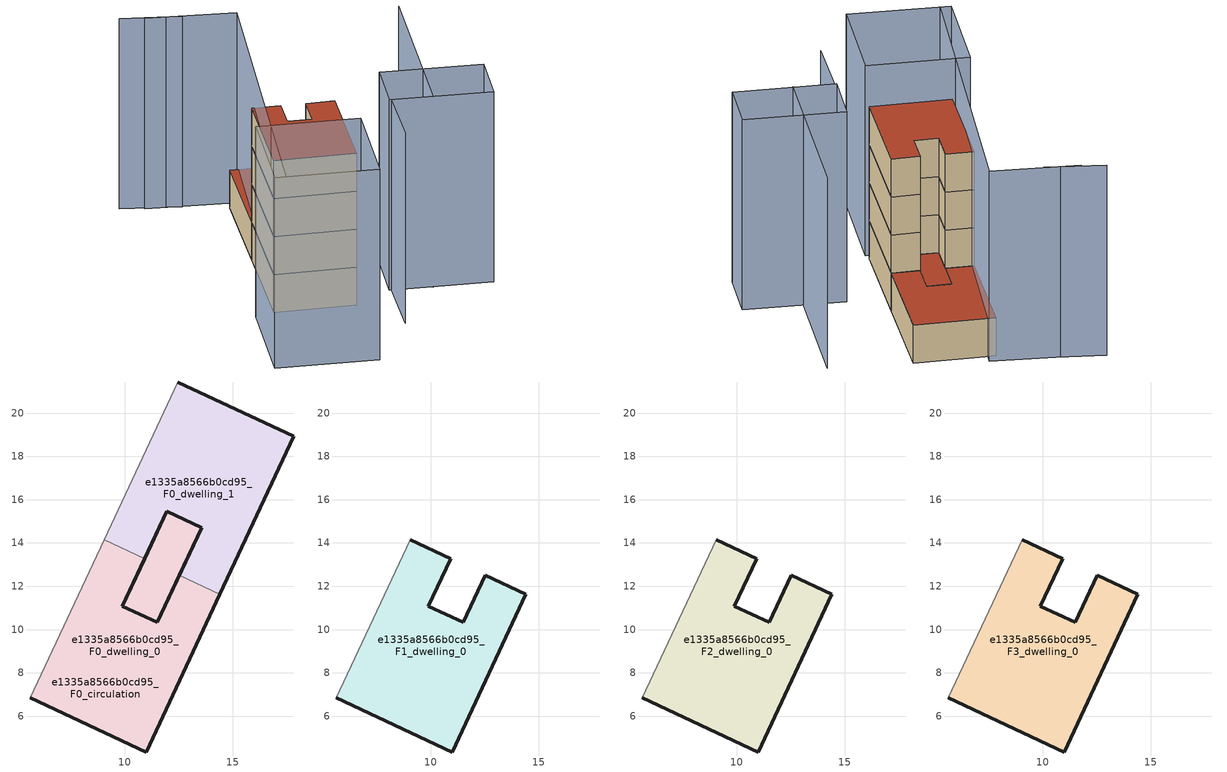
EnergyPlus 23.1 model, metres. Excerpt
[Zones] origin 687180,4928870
e1335a8566b0cd95_F0_dwelling_0
 floor ground (EU_floor_Construction): 12.53,12.51 14.41,11.64 11,4.34 5.64,6.85 9.05,14.14 10.93,13.26 9.9,11.08 11.51,10.33 z0; 13.55,14.7 11.51,10.33 9.9,11.08 10.93,13.26 11.95,15.45 z0
 wall outside (EU_wall_Construction): 5.64,6.85 11,4.34 14.41,11.64 / 12.53,12.51 11.51,10.33 9.9,11.08 10.93,13.26 z0:3
 wall adiabatic (EU_wall_Construction): 9.05,14.14 5.64,6.85 z0:3
 wall to e1335a8566b0cd95_F0_dwelling_1 (EU_wall_Construction): 14.41,11.64 12.53,12.51 / 10.93,13.26 9.05,14.14 z0:3
 roof outside (EU_floor_Construction): 11.51,10.33 13.55,14.7 11.95,15.45 10.93,13.26 9.9,11.08 z3
e1335a8566b0cd95_F0_dwelling_1
 floor ground (EU_floor_Construction): 13.55,14.7 11.51,10.33 9.9,11.08 10.93,13.26 11.95,15.45 z0; 17.81,18.93 14.41,11.64 12.53,12.51 13.55,14.7 11.95,15.45 10.93,13.26 9.05,14.14 12.46,21.43 z0
 wall outside (EU_wall_Construction): 10.93,13.26 11.95,15.45 13.55,14.7 12.53,12.51 / 14.41,11.64 17.81,18.93 12.46,21.43 z0:3
 wall adiabatic (EU_wall_Construction): 12.46,21.43 9.05,14.14 z0:3
 roof outside (EU_roof_Construction): 14.41,11.64 17.81,18.93 12.46,21.43 9.05,14.14 10.93,13.26 11.95,15.45 13.55,14.7 12.53,12.51 z3; 11.51,10.33 13.55,14.7 11.95,15.45 10.93,13.26 9.9,11.08 z3
e1335a8566b0cd95_F0_circulation
 floor ground (EU_floor_Construction): 13.55,14.7 12.53,12.51 11.51,10.33 9.9,11.08 10.93,13.26 11.95,15.45 z0; 12.53,12.51 14.41,11.64 11,4.34 5.64,6.85 9.05,14.14 10.93,13.26 9.9,11.08 11.51,10.33 z0; 17.81,18.93 14.41,11.64 12.53,12.51 13.55,14.7 11.95,15.45 10.93,13.26 9.05,14.14 12.46,21.43 z0
 wall outside (EU_wall_Construction): 13.55,14.7 11.95,15.45 9.9,11.08 11.51,10.33 13.55,14.7 z0:3
 roof outside (EU_roof_Construction): 11,4.34 14.41,11.64 12.53,12.51 11.51,10.33 9.9,11.08 10.93,13.26 9.05,14.14 5.64,6.85 z3; 11.51,10.33 12.53,12.51 13.55,14.7 11.95,15.45 10.93,13.26 9.9,11.08 z3; 14.41,11.64 17.81,18.93 12.46,21.43 9.05,14.14 10.93,13.26 11.95,15.45 13.55,14.7 12.53,12.51 z3
e1335a8566b0cd95_F1_dwelling_0
 floor to e1335a8566b0cd95_F0_dwelling_0 (EU_floor_Construction): 12.53,12.51 14.41,11.64 11,4.34 5.64,6.85 9.05,14.14 10.93,13.26 9.9,11.08 10.97,10.58 11.51,10.33 z3
 wall outside (EU_wall_Construction): 5.64,6.85 11,4.34 14.41,11.64 12.53,12.51 11.51,10.33 9.9,11.08 10.93,13.26 9.05,14.14 z3:6
 wall adiabatic (EU_wall_Construction): 9.05,14.14 5.64,6.85 z3:6
e1335a8566b0cd95_F2_dwelling_0
 floor to e1335a8566b0cd95_F1_dwelling_0 (EU_floor_Construction): 12.53,12.51 14.41,11.64 11,4.34 5.64,6.85 9.05,14.14 10.93,13.26 9.9,11.08 11.51,10.33 z6
 wall outside (EU_wall_Construction): 5.64,6.85 11,4.34 14.41,11.64 12.53,12.51 11.51,10.33 9.9,11.08 10.93,13.26 9.05,14.14 z6:9
 wall adiabatic (EU_wall_Construction): 9.05,14.14 5.64,6.85 z6:9
e1335a8566b0cd95_F3_dwelling_0
 floor to e1335a8566b0cd95_F2_dwelling_0 (EU_floor_Construction): 12.53,12.51 14.41,11.64 11,4.34 5.64,6.85 9.05,14.14 10.93,13.26 9.9,11.08 11.51,10.33 z9
 wall outside (EU_wall_Construction): 5.64,6.85 11,4.34 14.41,11.64 12.53,12.51 11.51,10.33 9.9,11.08 10.93,13.26 9.05,14.14 z9:12
 wall adiabatic (EU_wall_Construction): 9.05,14.14 5.64,6.85 z9:12
 roof outside (EU_roof_Construction): 11,4.34 14.41,11.64 12.53,12.51 11.51,10.33 9.9,11.08 10.93,13.26 9.05,14.14 5.64,6.85 z12
shading: 12.15,0.18 14.31,4.8 / 16.95,3.42 23.08,15.97 / 7.61,24.9 13.35,21.83 / 13.35,21.83 1.56,-0.22 / 6.12,25.92 9.89,23.6 / 10.95,3.83 7.48,-3.25 / 7.48,-3.25 0.79,0.03 / 0.79,0.03 4.26,7.11 / 4.26,7.11 10.95,3.83 / 20.84,1.55 14.19,4.86 / 14.19,4.86 16.09,8.68 / 16.09,8.68 22.74,5.37 / 22.74,5.37 20.84,1.55 z0:15
[Building]
EU S2 Campaign: North Axis=0; Terrain=City; Solar Distribution=FullExterior
[Site:Location]
Bologna: Latitude=44.5; Longitude=11.25; Time Zone=1; Elevation=37
[SizingPeriod:WeatherFileDays]
AnnualSizingPeriod: Begin Month=1; Begin Day of Month=1; End Month=12; End Day of Month=31; Day of Week for Start Day=Monday; Use Weather File Daylight Saving Period=No; Use Weather File Rain and Snow Indicators=No
[MATERIAL]
EU_InternalMass_Material: Roughness=MediumRough; Thickness=0.1; Conductivity=1; Density=1800; Specific Heat=900; Thermal Absorptance=0.9; Solar Absorptance=0.7; Visible Absorptance=0.7
[MATERIAL:NOMASS] Roughness=MediumRough; Thermal Absorptance=0.9; Solar Absorptance=0.7; Visible Absorptance=0.7
Name | Thermal Resistance
EU_wall_NoMass | 0.937881
EU_roof_NoMass | 0.548572
EU_floor_NoMass | 0.71348
[CONSTRUCTION]
EU_wall_Construction: EU_wall_NoMass
EU_roof_Construction: EU_roof_NoMass
EU_floor_Construction: EU_floor_NoMass
EU_InternalMass_Construction: EU_InternalMass_Material
[ZONE] Type=1; Multiplier=1; Ceiling Height=autocalculate; Floor Area=autocalculate; Part of Total Floor Area=Yes
Name | Volume
e1335a8566b0cd95_F0_dwelling_0; e1335a8566b0cd95_F0_dwelling_1 | 155.566
e1335a8566b0cd95_F1_dwelling_0 | 129.876
e1335a8566b0cd95_F2_dwelling_0; e1335a8566b0cd95_F3_dwelling_0 | 129.877
e1335a8566b0cd95_F0_circulation | 285.442
[INTERNALMASS] Construction=EU_InternalMass_Construction
Name | Zone or ZoneList | Surface Area
e1335a8566b0cd95_F0_dwelling_0_EU_InternalMass | e1335a8566b0cd95_F0_dwelling_0 | 43.2921
e1335a8566b0cd95_F0_dwelling_1_EU_InternalMass | e1335a8566b0cd95_F0_dwelling_1 | 43.2921
e1335a8566b0cd95_F1_dwelling_0_EU_InternalMass | e1335a8566b0cd95_F1_dwelling_0 | 95.7426
e1335a8566b0cd95_F2_dwelling_0_EU_InternalMass | e1335a8566b0cd95_F2_dwelling_0 | 95.7426
e1335a8566b0cd95_F3_dwelling_0_EU_InternalMass | e1335a8566b0cd95_F3_dwelling_0 | 95.7426
[OTHEREQUIPMENT] Fuel Type=Electricity; Design Level Calculation Method=Watts/Area; Power per Zone Floor Area=1; Fraction Latent=0; Fraction Radiant=0; Fraction Lost=0; Carbon Dioxide Generation Rate=0; EndUse Subcategory=EU_Step8_InternalGains
Name | Zone or ZoneList or Space or SpaceList | Schedule
EU_Step8_InternalGain_e1335a8566b0cd95_F0_dwelling_0_f000 | e1335a8566b0cd95_F0_dwelling_0 | EU_Step8_GainSchedule_e1335a8566b0cd95_F0_dwelling_0_f000
EU_Step8_InternalGain_e1335a8566b0cd95_F0_dwelling_1_f000 | e1335a8566b0cd95_F0_dwelling_1 | EU_Step8_GainSchedule_e1335a8566b0cd95_F0_dwelling_1_f000
EU_Step8_InternalGain_e1335a8566b0cd95_F1_dwelling_0_f000 | e1335a8566b0cd95_F1_dwelling_0 | EU_Step8_GainSchedule_e1335a8566b0cd95_F1_dwelling_0_f000
EU_Step8_InternalGain_e1335a8566b0cd95_F2_dwelling_0_f000 | e1335a8566b0cd95_F2_dwelling_0 | EU_Step8_GainSchedule_e1335a8566b0cd95_F2_dwelling_0_f000
EU_Step8_InternalGain_e1335a8566b0cd95_F3_dwelling_0_f000 | e1335a8566b0cd95_F3_dwelling_0 | EU_Step8_GainSchedule_e1335a8566b0cd95_F3_dwelling_0_f000
[ZONEINFILTRATION:DESIGNFLOWRATE]
EU_Circulation_Infiltration_e1335a8566b0cd95_F0_circulation: Zone or ZoneList or Space or SpaceList=e1335a8566b0cd95_F0_circulation; Schedule=EU_AlwaysOn; Design Flow Rate Calculation Method=Flow/Area; Flow Rate per Floor Area=0.0005; Constant Term Coefficient=1; Temperature Term Coefficient=0; Velocity Term Coefficient=0; Velocity Squared Term Coefficient=0
[ZONEVENTILATION:DESIGNFLOWRATE] Schedule=EU_AlwaysOn; Design Flow Rate Calculation Method=AirChanges/Hour; Air Changes per Hour=0.687892; Ventilation Type=Natural; Fan Pressure Rise=0; Fan Total Efficiency=1; Constant Term Coefficient=1; Temperature Term Coefficient=0; Velocity Term Coefficient=0; Velocity Squared Term Coefficient=0; Minimum Indoor Temperature=-100; Maximum Indoor Temperature=100; Delta Temperature=-100; Minimum Outdoor Temperature=-100; Maximum Outdoor Temperature=100; Maximum Wind Speed=40
Name | Zone or ZoneList or Space or SpaceList
EU_ConstantAir_e1335a8566b0cd95_F0_dwelling_0 | e1335a8566b0cd95_F0_dwelling_0
EU_ConstantAir_e1335a8566b0cd95_F0_dwelling_1 | e1335a8566b0cd95_F0_dwelling_1
EU_ConstantAir_e1335a8566b0cd95_F1_dwelling_0 | e1335a8566b0cd95_F1_dwelling_0
EU_ConstantAir_e1335a8566b0cd95_F2_dwelling_0 | e1335a8566b0cd95_F2_dwelling_0
EU_ConstantAir_e1335a8566b0cd95_F3_dwelling_0 | e1335a8566b0cd95_F3_dwelling_0
[HVACTEMPLATE:THERMOSTAT] Constant Heating Setpoint=20; Constant Cooling Setpoint=50
EU_HeatOnly_e1335a8566b0cd95_F0_dwelling_0; EU_HeatOnly_e1335a8566b0cd95_F0_dwelling_1; EU_HeatOnly_e1335a8566b0cd95_F1_dwelling_0; EU_HeatOnly_e1335a8566b0cd95_F2_dwelling_0; EU_HeatOnly_e1335a8566b0cd95_F3_dwelling_0
[HVACTEMPLATE:ZONE:IDEALLOADSAIRSYSTEM] System Availability Schedule=EU_AlwaysOn; Maximum Heating Supply Air Temperature=50; Minimum Cooling Supply Air Temperature=13; Maximum Heating Supply Air Humidity Ratio=0.0156; Minimum Cooling Supply Air Humidity Ratio=0.0077; Heating Limit=NoLimit; Cooling Limit=NoLimit; Heating Availability Schedule=EU_AlwaysOn; Cooling Availability Schedule=EU_CoolingOff; Dehumidification Control Type=ConstantSensibleHeatRatio; Cooling Sensible Heat Ratio=0.7; Dehumidification Setpoint=60; Humidification Control Type=None; Humidification Setpoint=30; Outdoor Air Method=None; Outdoor Air Flow Rate per Person=0.00944; Outdoor Air Flow Rate per Zone Floor Area=0; Outdoor Air Flow Rate per Zone=0; Demand Controlled Ventilation Type=None; Outdoor Air Economizer Type=NoEconomizer; Heat Recovery Type=None; Sensible Heat Recovery Effectiveness=0.7; Latent Heat Recovery Effectiveness=0.65
Name | Template Thermostat
e1335a8566b0cd95_F0_dwelling_0 | EU_HeatOnly_e1335a8566b0cd95_F0_dwelling_0
e1335a8566b0cd95_F0_dwelling_1 | EU_HeatOnly_e1335a8566b0cd95_F0_dwelling_1
e1335a8566b0cd95_F1_dwelling_0 | EU_HeatOnly_e1335a8566b0cd95_F1_dwelling_0
e1335a8566b0cd95_F2_dwelling_0 | EU_HeatOnly_e1335a8566b0cd95_F2_dwelling_0
e1335a8566b0cd95_F3_dwelling_0 | EU_HeatOnly_e1335a8566b0cd95_F3_dwelling_0
[SIZING:ZONE] Zone Cooling Design Supply Air Temperature Input Method=SupplyAirTemperature; Zone Cooling Design Supply Air Temperature=13; Zone Heating Design Supply Air Temperature Input Method=SupplyAirTemperature; Zone Heating Design Supply Air Temperature=50; Zone Cooling Design Supply Air Humidity Ratio=0.008; Zone Heating Design Supply Air Humidity Ratio=0.008; Cooling Design Air Flow Method=DesignDay; Cooling Design Air Flow Rate=0; Cooling Minimum Air Flow per Zone Floor Area=0.000762; Cooling Minimum Air Flow=0; Cooling Minimum Air Flow Fraction=0.2; Heating Design Air Flow Method=DesignDay; Heating Design Air Flow Rate=0; Heating Maximum Air Flow per Zone Floor Area=0.002032; Heating Maximum Air Flow=0.141576; Heating Maximum Air Flow Fraction=0.3; Account for Dedicated Outdoor Air System=No; Dedicated Outdoor Air System Control Strategy=NeutralSupplyAir; Dedicated Outdoor Air Low Setpoint Temperature for Design=autosize; Dedicated Outdoor Air High Setpoint Temperature for Design=autosize; Zone Load Sizing Method=Sensible Load Only No Latent Load; Zone Latent Cooling Design Supply Air Humidity Ratio Input Method=HumidityRatioDifference; Zone Cooling Design Supply Air Humidity Ratio Difference=0.005; Zone Latent Heating Design Supply Air Humidity Ratio Input Method=HumidityRatioDifference; Zone Humidification Design Supply Air Humidity Ratio Difference=0.005
e1335a8566b0cd95_F0_dwelling_0; e1335a8566b0cd95_F0_dwelling_1; e1335a8566b0cd95_F1_dwelling_0; e1335a8566b0cd95_F2_dwelling_0; e1335a8566b0cd95_F3_dwelling_0
[SCHEDULE:CONSTANT]
Name | Hourly Value
EU_AlwaysOn | 1
EU_CoolingOff | 0
[SCHEDULE:FILE] Column Number=1; Rows to Skip at Top=0; Number of Hours of Data=8760; Column Separator=Comma; Interpolate to Timestep=No; Minutes per Item=60; Adjust Schedule for Daylight Savings=Yes
Name | File
EU_Step8_GainSchedule_e1335a8566b0cd95_F0_dwelling_0_f000 | ../../schedules/e1335a8566b0cd95/e1335a8566b0cd95_F0_dwelling_0_f000_gain.csv
EU_Step8_GainSchedule_e1335a8566b0cd95_F0_dwelling_1_f000 | ../../schedules/e1335a8566b0cd95/e1335a8566b0cd95_F0_dwelling_1_f000_gain.csv
EU_Step8_GainSchedule_e1335a8566b0cd95_F1_dwelling_0_f000 | ../../schedules/e1335a8566b0cd95/e1335a8566b0cd95_F1_dwelling_0_f000_gain.csv
EU_Step8_GainSchedule_e1335a8566b0cd95_F2_dwelling_0_f000 | ../../schedules/e1335a8566b0cd95/e1335a8566b0cd95_F2_dwelling_0_f000_gain.csv
EU_Step8_GainSchedule_e1335a8566b0cd95_F3_dwelling_0_f000 | ../../schedules/e1335a8566b0cd95/e1335a8566b0cd95_F3_dwelling_0_f000_gain.csv
